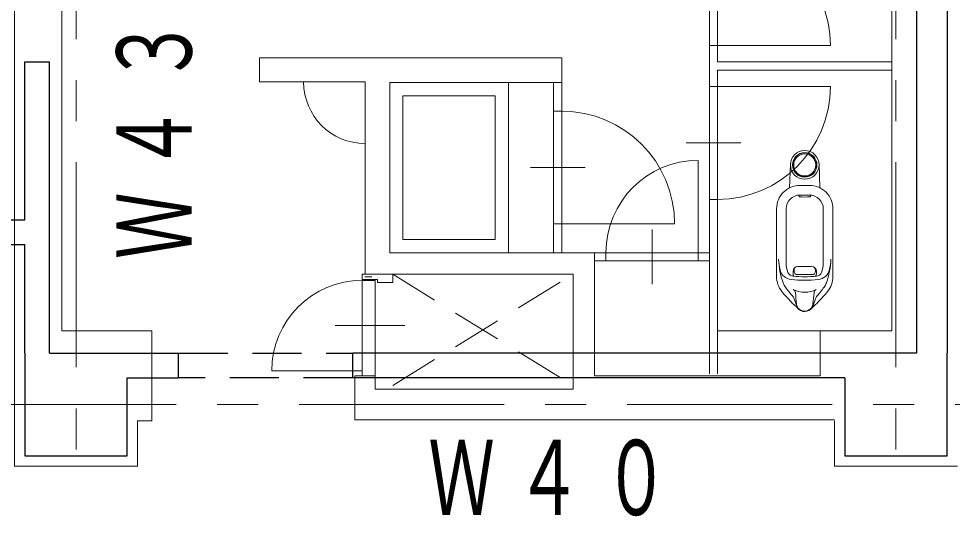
# Model space of a CAD drawing. Units: millimetres at full size, sheet at 1:200; details may follow other scales. Extents: x -55340 to 55340, y -38040 to 38040.
# Drawn here: x 7042 to 11596, y -10990 to -8565 of the extents above; entities that cross this region are included whole.
import ezdxf

# ---------------------------------------------------------------- set-up
doc = ezdxf.new("R2010")
doc.units = ezdxf.units.MM
doc.header["$LTSCALE"] = 200
doc.linetypes.add('CHAIN1', pattern=[8, 5, -1, 1, -1])
doc.linetypes.add('DASHED1', pattern=[1.8, 1.2, -0.6])
for name, color, linetype, lineweight in [('0-0_補助線', 4, 'Continuous', 9), ('0-1_通り芯', 3, 'Continuous', 18), ('0-2_躯体', 4, 'Continuous', 9), ('2-2_躯体', 2, 'Continuous', 25)]:
    doc.layers.add(name, color=color, linetype=linetype, lineweight=lineweight)
doc.layers.add('2-3_外壁', color=2, linetype='Continuous')
doc.styles.add('ＭＳ ゴシック', font='')
doc.styles.get('ＭＳ ゴシック').set_extended_font_data('MS Gothic')

msp = doc.modelspace()

# ---------------------------------------------------------------- linework, layer by layer
at = {"layer": '0-0_補助線', "color": 3, "lineweight": 18}
for p, q in [((10411.5, -10295.6), (10411.5, -3604.5)), ((10451.5, -8775.6), (10451.5, -7565.6)), ((7251.5, -10085.6), (7251.5, -8505.6)), ((10411.5, -8695.6), (11001.5, -8695.6)), ((9691.5, -8755.6), (9691.5, -8875.6)), ((11301.5, -8775.6), (10451.5, -8775.6)), ((10451.5, -10295.6), (10451.5, -8815.6)), ((11301.5, -8815.6), (10451.5, -8815.6)), ((8731.5, -8873.5), (8216.5, -8873.5)), ((8731.5, -9810.6), (8731.5, -8873.5)), ((8851.5, -8875.6), (8851.5, -9705.6)), ((9691.5, -8875.6), (8851.5, -8875.6)), ((9651.5, -8875.6), (9651.5, -9705.6)), ((9691.5, -8875.6), (9691.5, -9705.6)), ((10411.5, -8895.6), (11001.5, -8895.6)), ((9651.5, -9015.6), (9691.5, -9015.6)), ((10298.3, -9170.6), (10564.7, -9170.6)), ((9538.3, -9290.6), (9804.7, -9290.6)), ((10356.5, -9255.6), (10356.5, -9745.6)), ((10411.5, -9445.6), (10451.5, -9445.6)), ((9651.5, -9565.6), (10241.5, -9565.6)), ((10131.5, -9592.4), (10131.5, -9858.8)), ((8851.5, -9705.6), (9851.5, -9705.6)), ((9851.5, -9705.6), (10411.5, -9705.6)), ((9851.5, -10305.6), (9851.5, -9705.6)), ((9851.5, -9745.6), (10411.5, -9745.6)), ((9906.5, -9705.6), (9906.5, -9745.6)), ((8716.5, -9810.6), (8716.5, -9835.6)), ((8716.5, -9810.6), (8731.5, -9810.6)), ((9746.5, -9810.6), (8731.5, -9810.6)), ((8866.5, -9850.7), (8866.5, -9810.6)), ((9746.5, -9810.6), (9746.5, -10370.6)), ((8716.5, -9840.6), (8780.8, -9840.6)), ((8716.5, -10305.6), (8716.5, -9840.6)), ((8780.8, -10370.6), (8780.8, -9840.6)), ((8585.4, -10060.6), (8924.8, -10060.6)), ((10951.5, -10085.6), (10451.5, -10085.6)), ((10951.5, -10085.6), (10951.5, -10305.6)), ((8681.5, -10305.6), (8780.8, -10305.6)), ((9851.5, -10305.6), (10951.5, -10305.6)), ((8780.8, -10370.6), (9746.5, -10370.6)), ((7621.5, -10525.6), (7691.5, -10525.6)), ((7621.5, -10525.6), (7621.5, -10745.6)), ((11021.5, -10745.6), (11021.5, -10525.6)), ((11621.5, -10745.6), (11021.5, -10745.6))]:
    msp.add_line(p, q, dxfattribs=at)
at = {"layer": '0-0_補助線'}
for p, q in [((9431.5, -9705.6), (9431.5, -8875.6)), ((9366.5, -8940.6), (8916.5, -8940.6)), ((9366.5, -9640.6), (9366.5, -8940.6)), ((10802, -9389.8), (10806.6, -9274.9)), ((10950.9, -9389.8), (10946.4, -9274.9)), ((10900, -9377.6), (10853, -9377.6)), ((10848.5, -9432.6), (10848.5, -9424.8)), ((10900, -9424.6), (10853, -9424.6)), ((10904.5, -9432.6), (10904.5, -9424.8)), ((10739, -9821.6), (10739, -9491.6)), ((10786, -9756.7), (10786, -9491.6)), ((10967, -9756.7), (10967, -9491.6)), ((11014, -9821.6), (11014, -9491.6)), ((10824.5, -9796.6), (10824.5, -9792.6)), ((10909.5, -9772.6), (10843.5, -9772.6)), ((10928.5, -9796.6), (10928.5, -9792.6)), ((10819.5, -9807.6), (10819.5, -9796.6)), ((10840.5, -9812.6), (10912.5, -9812.6)), ((10933.5, -9807.6), (10933.5, -9796.6)), ((10904.5, -9981.9), (10904.7, -9981.7)), ((8716.5, -10280.6), (8276.5, -10280.6))]:
    msp.add_line(p, q, dxfattribs=at)
at = {"layer": '0-0_補助線', "color": 3, "lineweight": 18}
for points in [[(10976.5, -3805.6), (11301.5, -3805.6), (11301.5, -10085.6), (10951.5, -10085.6)], [(7621.5, -10745.6), (7021.5, -10745.6), (7021.5, -8505.6), (7251.5, -8505.6)], [(9691.5, -8755.6), (8216.5, -8755.6), (8216.5, -8873.5)], [(8716.5, -9835.6), (8791.5, -9835.6), (8791.5, -9850.7), (8866.5, -9850.7)], [(7251.5, -10085.6), (7691.5, -10085.6), (7691.5, -10525.6)], [(8681.5, -10305.6), (8681.5, -10520.6), (11021.5, -10520.6)]]:
    msp.add_lwpolyline(points, dxfattribs=at)
at = {"layer": '0-0_補助線'}
msp.add_lwpolyline([(9366.5, -9640.6), (8916.5, -9640.6), (8916.5, -8940.6)], dxfattribs=at)
for radius in [70, 59.5, 58.5, 53.7]:
    msp.add_circle((10876.5, -9277.6), radius, dxfattribs=at)
at = {"layer": '0-0_補助線', "color": 3, "lineweight": 18}
for centre, radius, start, end in [((10451.5, -8695.6), 550, 0, 90), ((8731.5, -8873.5), 300, 180, 270), ((10451.5, -8895.6), 550, 270, 0), ((9691.5, -9565.6), 550, 0, 90), ((10356.5, -9705.6), 450, 90, 180)]:
    msp.add_arc(centre, radius, start, end, dxfattribs=at)
at = {"layer": '0-0_補助線'}
for centre, radius, start, end in [((10853, -9491.6), 114, 90, 180.0005), ((10900, -9491.6), 114, 359.9995, 90), ((10853, -9491.6), 67, 90, 180.0009), ((10900, -9491.6), 67, 0, 90), ((10876.5, -9237.6), 197, 261.8288, 278.1712), ((11068.5, -9719.4), 320, 183.2673, 192.402), ((11108.9, -9728.2), 360, 181.5053, 200.1862), ((10644.1, -9728.2), 360, 339.8138, 358.4947), ((10684.5, -9719.4), 320, 347.598, 356.7327), ((10816.5, -9774.8), 62, 192.4014, 264.6312), ((10906, -9756.7), 120, 180, 201.909), ((10843.5, -9796.6), 24, 90, 180), ((10846.5, -9792.6), 22, 143.1301, 180), ((10909.5, -9796.6), 24, 0, 90), ((10906.5, -9792.6), 22, 0, 36.8699), ((10936.5, -9774.8), 62, 275.3678, 347.5986), ((10847, -9756.7), 120, 338.0909, 0), ((10855, -9821.6), 116, 180, 219.5184), ((10822.5, -9790.3), 30, 201.9092, 265.0817), ((10876.5, -9139.6), 700, 264.6061, 275.3938), ((10843.5, -9807.6), 24, 180, 212.3637), ((10876.5, -9162.6), 660, 265.0828, 274.9171), ((10840.5, -9796.6), 16, 180, 270), ((10912.5, -9796.6), 16, 270, 0), ((10909.5, -9807.6), 24, 327.6363, 0), ((10930.5, -9790.3), 30, 274.9164, 338.0908), ((10898.5, -9821.6), 115.6, 320.3236, 0), ((8716.5, -10280.6), 440, 90, 180), ((10855, -9821.6), 89.5, 200.115, 215.4916), ((11188.4, -9581.9), 500, 215.6782, 221.9048), ((10564.6, -9581.9), 500, 318.0953, 324.3218), ((10898.5, -9821.6), 89, 324.3216, 339.7743), ((11382.6, -9386.4), 800, 219.5184, 228.1067), ((10786.5, -9942.6), 40, 17.6576, 41.9915), ((10811.3, -9902.5), 20, 4.2122, 62.2472), ((10876.5, -9778.6), 120, 242.2651, 297.728), ((11828.6, -9827.6), 1000, 184.2128, 187.361), ((10370.3, -9386.4), 800, 311.8934, 320.4816), ((9924.4, -9827.6), 1000, 352.639, 355.7871), ((10941.6, -9902.5), 20, 117.7912, 175.7878), ((10966.5, -9942.6), 40, 138.0085, 162.3428), ((11301.1, -9778.8), 500, 197.6572, 202.0355), ((10876.5, -9950.6), 40, 187.3281, 352.6719), ((10876.5, -9950.6), 42, 202.0917, 311.8955), ((10876.5, -9950.6), 42, 312.2455, 337.9078), ((10451.9, -9778.8), 500, 337.9644, 342.3427)]:
    msp.add_arc(centre, radius, start, end, dxfattribs=at)
at = {"layer": '0-1_通り芯', "color": 4, "linetype": 'CHAIN1', "lineweight": 9}
for p, q in [((7321.5, -1264.2), (7321.5, -10745.6)), ((11321.5, -1264.2), (11321.5, -10745.6)), ((41409.7, -10445.6), (-45158.8, -10445.6))]:
    msp.add_line(p, q, dxfattribs=at)
at = {"layer": '0-2_躯体', "linetype": 'DASHED1'}
for p, q in [((8729.9, -9823.1), (8764, -9823.1)), ((8866.4, -9810.9), (9746.2, -10352.1)), ((8866.4, -10352.3), (9746.2, -9811.1))]:
    msp.add_line(p, q, dxfattribs=at)
at = {"layer": '2-2_躯体'}
for p, q in [((11421.5, -3695.6), (11421.5, -10195.6)), ((11571.5, -3695.6), (11571.5, -10195.6)), ((7071.5, -8775.6), (7191.5, -8775.6)), ((7191.5, -10195.6), (7191.5, -8775.6)), ((6501.5, -9665.6), (7071.5, -9665.6)), ((7071.5, -10195.6), (7071.5, -9665.6)), ((7071.5, -10195.6), (7071.5, -10695.6)), ((7191.5, -10195.6), (7571.5, -10195.6)), ((7571.5, -10195.6), (7821.5, -10195.6)), ((7821.5, -10315.6), (7821.5, -10195.6)), ((11071.5, -10195.6), (8671.5, -10195.6)), ((11421.5, -10195.6), (11071.5, -10195.6)), ((7571.5, -10315.6), (7821.5, -10315.6)), ((7571.5, -10695.6), (7571.5, -10315.6)), ((11071.5, -10315.6), (11071.5, -10695.6)), ((7071.5, -10695.6), (7571.5, -10695.6))]:
    msp.add_line(p, q, dxfattribs=at)
at = {"layer": '2-2_躯体', "linetype": 'DASHED1'}
for p, q in [((7821.5, -10195.6), (8671.5, -10195.6)), ((8671.5, -10315.6), (7821.5, -10315.6))]:
    msp.add_line(p, q, dxfattribs=at)
at = {"layer": '2-2_躯体'}
for points in [[(6501.5, -9545.6), (7071.5, -9545.6), (7071.5, -8775.6)], [(11071.5, -10315.6), (8671.5, -10315.6), (8671.5, -10195.6)], [(11071.5, -10695.6), (11571.5, -10695.6), (11571.5, -10195.6)]]:
    msp.add_lwpolyline(points, dxfattribs=at)

# ---------------------------------------------------------------- texts
at = {"layer": '2-3_外壁', "insert": (7891.3, -9736.5), "char_height": 366.6, "attachment_point": 7, "rotation": 90, "style": 'ＭＳ ゴシック'}
msp.add_mtext('\\T1.31;\\W0.65;Ｗ４３', dxfattribs=at)
at = {"layer": '2-3_外壁', "insert": (9039.9, -10990.4), "char_height": 366.6, "attachment_point": 7, "style": 'ＭＳ ゴシック'}
msp.add_mtext('\\T1.31;\\W0.65;Ｗ４０', dxfattribs=at)

doc.saveas('drawing.dxf')
